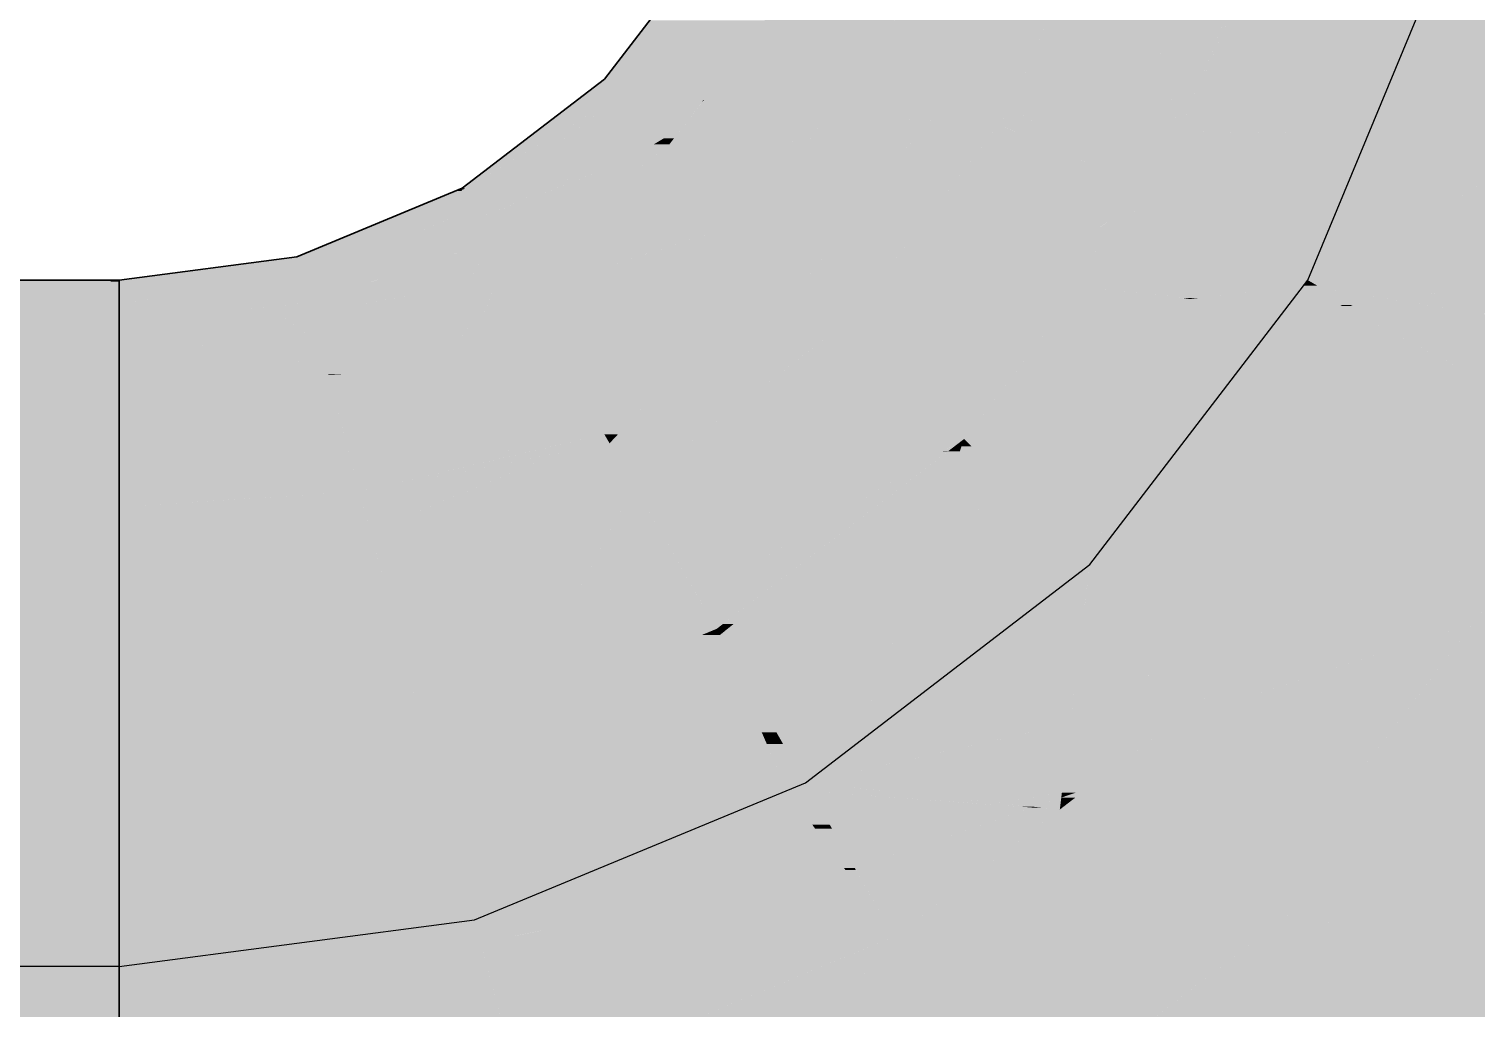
# Model space of a CAD drawing. Extents: x 0 to 756, y -25 to 420.
# Drawn here: x 379.46 to 384.94, y 309.08 to 312.78 of the extents above; entities that cross this region are included whole.
import ezdxf
from ezdxf.lldxf.tags import DXFTag

# ---------------------------------------------------------------- set-up
doc = ezdxf.new("R2010")
doc.units = 0
doc.layers.get('0').update_dxf_attribs({"lineweight": 25})
for name, color, linetype, lineweight, true_color in [('L_Aussenluft', 7, 'Continuous', 35, 0x66ff33), ('L_Aussenluft-Shading', 7, 'Continuous', 35, 0x66ff33), ('L_Schalldaempfer', 7, 'Continuous', 35, 0xababab), ('L_Schalldaempfer-Shading', 7, 'Continuous', 35, 0xababab)]:
    doc.layers.add(name, color=color, linetype=linetype, lineweight=lineweight, true_color=true_color)
tags = doc.linetypes.add('STRICHPUNKT2', pattern=[12.7, 6.35, -3.175, 0, -3.175]).pattern_tags.tags
tags[10:11] = [DXFTag(74, 4), DXFTag(75, 0), DXFTag(340, '0'), DXFTag(46, 0.0), DXFTag(50, 0.0), DXFTag(44, 0.0), DXFTag(45, 0.0)]
tags[8:9] = [DXFTag(74, 4), DXFTag(75, 0), DXFTag(340, '0'), DXFTag(46, 0.0), DXFTag(50, 0.0), DXFTag(44, 0.0), DXFTag(45, 0.0)]
tags[6:7] = [DXFTag(74, 4), DXFTag(75, 0), DXFTag(340, '0'), DXFTag(46, 0.0), DXFTag(50, 0.0), DXFTag(44, 0.0), DXFTag(45, 0.0)]
tags[4:5] = [DXFTag(74, 4), DXFTag(75, 0), DXFTag(340, '0'), DXFTag(46, 0.0), DXFTag(50, 0.0), DXFTag(44, 0.0), DXFTag(45, 0.0)]

# ---------------------------------------------------------------- blocks, each defined once
blk = doc.blocks.new('Shading-A0T78OPFOY', base_point=(356.7994, 305.6841))
at = {"layer": 'L_Schalldaempfer-Shading', "color": 251, "true_color": 0x606060}
for points in [[(378.7994, 311.7444), (379.7994, 311.7444), (378.7994, 311.8329)], [(379.7994, 311.7444), (378.7994, 311.8329), (379.7658, 311.8329)], [(379.7994, 311.8271), (379.7994, 311.8329), (379.7658, 311.8329)], [(379.7994, 311.8271), (379.768, 311.8271), (379.7658, 311.8329)], [(379.7994, 311.7444), (379.7994, 311.8271), (379.768, 311.8271)]]:
    blk.add_solid(points, dxfattribs=at)
at = {"layer": 'L_Schalldaempfer-Shading', "color": 8, "true_color": 0x767676}
for points in [[(378.7994, 311.6705), (379.7994, 311.6705), (378.7994, 311.7444)], [(379.7994, 311.6705), (378.7994, 311.7444), (379.7994, 311.7444)], [(378.7994, 311.4846), (379.7994, 311.4846), (378.7994, 311.6705)], [(379.7994, 311.4846), (378.7994, 311.6705), (379.7994, 311.6705)]]:
    blk.add_solid(points, dxfattribs=at)
at = {"layer": 'L_Schalldaempfer-Shading', "color": 252, "true_color": 0x898989}
for points in [[(378.7994, 311.0714), (379.7994, 311.0714), (378.7994, 311.4846)], [(379.7994, 311.0714), (378.7994, 311.4846), (379.7994, 311.4846)]]:
    blk.add_solid(points, dxfattribs=at)
at = {"layer": 'L_Schalldaempfer-Shading', "color": 253, "true_color": 0x999999}
for points in [[(378.7994, 310.9746), (379.7994, 310.9746), (378.7994, 311.0714)], [(379.7994, 310.9746), (378.7994, 311.0714), (379.7994, 311.0714)], [(378.7994, 310.7567), (379.7994, 310.7567), (378.7994, 310.9746)], [(379.7994, 310.7567), (378.7994, 310.9746), (379.7994, 310.9746)], [(378.7994, 310.533), (379.7994, 310.533), (378.7994, 310.7567)], [(379.7994, 310.533), (378.7994, 310.7567), (379.7994, 310.7567)]]:
    blk.add_solid(points, dxfattribs=at)
at = {"layer": 'L_Schalldaempfer-Shading', "color": 253, "true_color": 0xa4a4a4}
for points in [[(378.7994, 309.9059), (379.7994, 309.9059), (378.7994, 310.533)], [(379.7994, 309.9059), (378.7994, 310.533), (379.7994, 310.533)]]:
    blk.add_solid(points, dxfattribs=at)
at = {"layer": 'L_Schalldaempfer-Shading', "color": 253, "true_color": 0xaaaaaa}
for points in [[(378.7994, 309.8355), (379.7994, 309.8355), (378.7994, 309.9059)], [(379.7994, 309.8355), (378.7994, 309.9059), (379.7994, 309.9059)], [(378.7994, 309.2329), (379.7994, 309.2329), (378.7994, 309.8355)], [(379.7994, 309.2329), (378.7994, 309.8355), (379.7994, 309.8355)], [(378.7994, 308.56), (379.7994, 308.56), (378.7994, 309.2329)], [(379.7994, 308.56), (378.7994, 309.2329), (379.7994, 309.2329)]]:
    blk.add_solid(points, dxfattribs=at)
blk = doc.blocks.new('Shading-A0T78OPHOY', base_point=(380.4723, 311.9215))
at = {"layer": 'L_Aussenluft-Shading', "color": 72, "true_color": 0x5be42d}
for points in [[(383.2884, 312.7522), (382.7106, 312.7522), (383.5015, 313.2666)], [(382.7106, 312.7522), (383.5015, 313.2666), (382.9236, 313.2666)], [(383.1769, 312.4829), (382.504, 312.4829), (382.7106, 312.7522)], [(383.1769, 312.4829), (383.2884, 312.7522), (382.7106, 312.7522)], [(383.1612, 312.4625), (382.4883, 312.4625), (383.1769, 312.4829)], [(382.4883, 312.4625), (383.1769, 312.4829), (382.504, 312.4829)], [(382.7835, 312.3347), (382.3902, 312.3347), (382.8634, 312.4387)], [(382.3902, 312.3347), (382.8634, 312.4387), (382.47, 312.4387)], [(382.8634, 312.4387), (382.47, 312.4387), (382.4883, 312.4625)], [(383.13, 312.4218), (383.1612, 312.4625), (382.4883, 312.4625)], [(382.9105, 312.1358), (382.6309, 312.1358), (383.13, 312.4218)], [(382.6309, 312.1358), (383.13, 312.4218), (382.8504, 312.4218)], [(383.13, 312.4218), (382.8504, 312.4218), (382.8634, 312.4387)], [(382.7068, 312.2346), (382.3134, 312.2346), (382.3902, 312.3347)], [(382.7068, 312.2346), (382.7835, 312.3347), (382.3902, 312.3347)], [(382.5697, 312.056), (382.1764, 312.056), (382.7068, 312.2346)], [(382.1764, 312.056), (382.7068, 312.2346), (382.3134, 312.2346)], [(382.8094, 312.0041), (382.5299, 312.0041), (382.6309, 312.1358)], [(382.8094, 312.0041), (382.9105, 312.1358), (382.6309, 312.1358)], [(382.1798, 311.6653), (381.6672, 311.6653), (382.1764, 312.056)], [(382.3989, 311.8334), (382.5697, 312.056), (382.1764, 312.056)], [(382.3989, 311.8334), (382.1783, 311.8334), (382.1764, 312.056)], [(382.6785, 311.8334), (382.3989, 311.8334), (382.8094, 312.0041)], [(382.3989, 311.8334), (382.8094, 312.0041), (382.5299, 312.0041)], [(382.1798, 311.6653), (382.3989, 311.8334), (382.1783, 311.8334)], [(382.5571, 311.6752), (382.1927, 311.6752), (382.3989, 311.8334)], [(382.5571, 311.6752), (382.6785, 311.8334), (382.3989, 311.8334)], [(381.9928, 311.5218), (381.4802, 311.5218), (382.1798, 311.6653)], [(381.4802, 311.5218), (382.1798, 311.6653), (381.6672, 311.6653)], [(382.181, 311.5292), (382.0024, 311.5292), (382.1798, 311.6653)], [(382.5316, 311.6653), (382.1798, 311.6653), (382.5571, 311.6752)], [(382.1798, 311.6653), (382.5571, 311.6752), (382.1927, 311.6752)], [(382.181, 311.5292), (382.5316, 311.6653), (382.1798, 311.6653)], [(382.3667, 311.5292), (382.181, 311.5292), (382.5571, 311.6752)], [(381.5119, 311.4669), (381.3476, 311.4669), (381.4802, 311.5218)], [(381.6375, 311.2492), (381.9928, 311.5218), (381.4802, 311.5218)], [(381.8193, 311.3887), (382.181, 311.5292), (382.0024, 311.5292)], [(382.1823, 311.3887), (381.8193, 311.3887), (382.181, 311.5292)], [(382.1823, 311.3876), (382.3667, 311.5292), (382.181, 311.5292)], [(381.6304, 311.2616), (380.8519, 311.2616), (381.5119, 311.4669)], [(380.8519, 311.2616), (381.5049, 311.4647), (381.3423, 311.4647)], [(381.5049, 311.4647), (381.3423, 311.4647), (381.5119, 311.4669)], [(381.3423, 311.4647), (381.5119, 311.4669), (381.3476, 311.4669)], [(381.689, 311.2492), (381.6375, 311.2492), (381.8193, 311.3887)], [(381.6572, 311.2152), (382.1823, 311.3876), (381.8183, 311.3876)], [(381.9575, 311.2152), (381.6572, 311.2152), (382.1823, 311.3876)], [(382.1823, 311.3876), (381.8183, 311.3876), (382.1823, 311.3887)], [(381.8183, 311.3876), (382.1823, 311.3887), (381.8193, 311.3887)], [(381.2856, 311.186), (380.6694, 311.186), (380.8519, 311.2616)], [(380.9228, 311.2492), (381.6304, 311.2616), (380.8519, 311.2616)], [(381.6375, 311.2492), (380.9228, 311.2492), (381.6304, 311.2616)], [(381.3322, 311.1779), (381.6375, 311.2492), (380.9228, 311.2492)], [(381.4667, 311.1784), (381.3347, 311.1784), (381.6375, 311.2492)], [(381.7494, 311.0555), (381.4105, 311.0555), (381.6572, 311.2152)], [(381.4667, 311.1784), (381.6572, 311.2152), (381.5554, 311.2152)], [(381.6004, 311.1784), (381.4667, 311.1784), (381.6572, 311.2152)], [(381.6572, 311.2152), (381.5554, 311.2152), (381.6375, 311.2492)], [(381.6572, 311.2152), (381.689, 311.2492), (381.6375, 311.2492)], [(381.7494, 311.0555), (381.9575, 311.2152), (381.6572, 311.2152)], [(380.7001, 311.0714), (379.7994, 311.0714), (380.6694, 311.186)], [(380.6716, 311.1779), (381.2856, 311.186), (380.6694, 311.186)], [(381.3322, 311.1779), (380.6716, 311.1779), (381.2856, 311.186)], [(380.7105, 311.0326), (381.3322, 311.1779), (380.6716, 311.1779)], [(381.1146, 311.0326), (380.7105, 311.0326), (381.4667, 311.1784)], [(380.7105, 311.0326), (381.4012, 311.1658), (381.2808, 311.1658)], [(381.1425, 310.8819), (380.7509, 310.8819), (381.6004, 311.1784)], [(380.7509, 310.8819), (381.6004, 311.1784), (381.4667, 311.1784)], [(381.4012, 311.1658), (381.2808, 311.1658), (381.3322, 311.1779)], [(381.4637, 311.1779), (381.3322, 311.1779), (381.4667, 311.1784)], [(381.3322, 311.1779), (381.4667, 311.1784), (381.3347, 311.1784)], [(381.4012, 311.1658), (381.4637, 311.1779), (381.3322, 311.1779)], [(380.1833, 310.9991), (379.7994, 310.9991), (379.7994, 311.0714)], [(380.0053, 311.0326), (380.7001, 311.0714), (379.7994, 311.0714)], [(380.7105, 311.0326), (380.0053, 311.0326), (380.7001, 311.0714)], [(380.8088, 310.6658), (381.7494, 311.0555), (381.4105, 311.0555)], [(384.6752, 309.8368), (384.3956, 309.8368), (385.6129, 311.0588)], [(384.3956, 309.8368), (385.6129, 311.0588), (385.3333, 311.0588)], [(380.726, 310.9746), (379.7994, 310.9746), (380.7105, 311.0326)], [(379.7994, 310.9746), (380.1833, 310.9991), (379.7994, 310.9991)], [(380.1833, 310.9991), (380.7105, 311.0326), (380.0053, 311.0326)], [(380.7509, 310.8819), (381.1146, 311.0326), (380.7105, 311.0326)], [(380.7509, 310.8819), (379.7994, 310.8819), (380.726, 310.9746)], [(379.7994, 310.8819), (380.726, 310.9746), (379.7994, 310.9746)], [(379.7994, 310.7567), (380.7509, 310.8819), (379.7994, 310.8819)], [(380.7844, 310.7567), (379.7994, 310.7567), (380.7509, 310.8819)], [(380.8088, 310.6658), (381.1425, 310.8819), (380.7509, 310.8819)], [(380.8088, 310.6658), (379.7994, 310.6658), (380.7844, 310.7567)], [(379.7994, 310.6658), (380.7844, 310.7567), (379.7994, 310.7567)], [(384.8798, 309.6786), (384.5538, 309.6786), (385.381, 310.7567)], [(384.7763, 309.456), (385.7744, 310.7567), (385.381, 310.7567)], [(379.7994, 310.533), (380.8088, 310.6658), (379.7994, 310.6658)], [(384.5538, 309.6786), (384.1894, 309.6786), (384.3956, 309.8368)], [(384.5538, 309.6786), (384.6752, 309.8368), (384.3956, 309.8368)], [(384.4707, 309.6148), (384.1063, 309.6148), (384.5538, 309.6786)], [(384.1063, 309.6148), (384.5538, 309.6786), (384.1894, 309.6786)], [(384.7584, 309.4739), (384.2871, 309.4739), (384.5538, 309.6786)], [(384.7763, 309.456), (384.8798, 309.6786), (384.5538, 309.6786)], [(384.2871, 309.4739), (383.9227, 309.4739), (384.1063, 309.6148)], [(384.2871, 309.4739), (384.4707, 309.6148), (384.1063, 309.6148)], [(383.4137, 308.8038), (383.0494, 308.8038), (384.2871, 309.4739)], [(383.0494, 308.8038), (384.2871, 309.4739), (383.9227, 309.4739)], [(384.5414, 309.2757), (384.0288, 309.2757), (384.2871, 309.4739)], [(384.3101, 309.456), (384.7584, 309.4739), (384.2871, 309.4739)], [(384.7763, 309.456), (384.3101, 309.456), (384.7584, 309.4739)], [(384.5414, 309.2757), (384.7763, 309.456), (384.3101, 309.456)], [(383.6739, 308.61), (383.1613, 308.61), (384.5414, 309.2757)], [(383.1613, 308.61), (384.5414, 309.2757), (384.0288, 309.2757)]]:
    blk.add_solid(points, dxfattribs=at)
at = {"layer": 'L_Aussenluft-Shading', "color": 70, "true_color": 0x65fd32}
for points in [[(383.8139, 312.3962), (384.169, 313.1907), (384.143, 313.1907)], [(384.1968, 312.6586), (383.9312, 312.6586), (384.6575, 313.1312)], [(383.9312, 312.6586), (384.6575, 313.1312), (384.1425, 313.1312)], [(384.1968, 312.6586), (384.8222, 313.0871), (384.6145, 313.0871)], [(384.6447, 312.6586), (384.1968, 312.6586), (384.8222, 313.0871)], [(385.2582, 312.3962), (384.5361, 312.3962), (385.4722, 312.9129)], [(384.5361, 312.3962), (385.4722, 312.9129), (384.7501, 312.9129)], [(383.8139, 312.3962), (384.1968, 312.6586), (383.9312, 312.6586)], [(383.941, 312.3962), (383.8139, 312.3962), (384.1968, 312.6586)], [(384.5354, 312.3947), (383.9395, 312.3947), (384.6447, 312.6586)], [(383.9395, 312.3947), (384.6447, 312.6586), (384.1968, 312.6586)], [(384.4421, 312.1694), (383.7199, 312.1694), (384.5324, 312.3875)], [(383.7199, 312.1694), (384.5324, 312.3875), (383.8103, 312.3875)], [(384.5324, 312.3875), (383.8103, 312.3875), (383.8139, 312.3962)], [(383.9395, 312.3947), (383.941, 312.3962), (383.8139, 312.3962)], [(384.5324, 312.3875), (384.5354, 312.3947), (383.9395, 312.3947)], [(384.4027, 311.8329), (384.3027, 311.8329), (385.2449, 312.3875)], [(384.3027, 311.8329), (385.2449, 312.3875), (384.5324, 312.3875)], [(385.0132, 311.8047), (384.3598, 311.8047), (385.2582, 312.3962)], [(385.2449, 312.3875), (384.5324, 312.3875), (385.2582, 312.3962)], [(384.5324, 312.3875), (385.2582, 312.3962), (384.5361, 312.3962)], [(384.3027, 311.8329), (383.4618, 311.8329), (383.7199, 312.1694)], [(384.3027, 311.8329), (384.4421, 312.1694), (383.7199, 312.1694)], [(384.1298, 311.8047), (383.4402, 311.8047), (384.3027, 311.8329)], [(383.4402, 311.8047), (384.3027, 311.8329), (383.4618, 311.8329)], [(384.248, 311.7616), (383.8548, 311.7616), (384.2867, 311.8121)], [(383.8914, 311.7659), (384.2867, 311.8121), (384.1747, 311.8121)], [(384.2867, 311.8121), (384.1747, 311.8121), (384.3027, 311.8329)], [(384.4318, 311.7356), (384.228, 311.7356), (384.2867, 311.8121)], [(384.3389, 311.8121), (384.2867, 311.8121), (384.3027, 311.8329)], [(384.356, 311.8022), (384.3389, 311.8121), (384.2867, 311.8121)], [(384.356, 311.8022), (384.3054, 311.8022), (384.2867, 311.8121)], [(384.356, 311.8022), (384.4027, 311.8329), (384.3027, 311.8329)], [(383.3629, 311.7041), (383.8548, 311.7616), (383.407, 311.7616)], [(383.8332, 311.7041), (383.3629, 311.7041), (383.8548, 311.7616)], [(383.8548, 311.7616), (383.407, 311.7616), (383.7444, 311.7785)], [(383.407, 311.7616), (383.7444, 311.7785), (383.42, 311.7785)], [(383.7444, 311.7785), (383.42, 311.7785), (383.4402, 311.8047)], [(383.8914, 311.7659), (384.1298, 311.8047), (383.4402, 311.8047)], [(383.8914, 311.7659), (383.827, 311.7659), (383.7444, 311.7785)], [(383.8548, 311.7616), (383.8914, 311.7659), (383.827, 311.7659)], [(384.2065, 311.7076), (383.8345, 311.7076), (383.8548, 311.7616)], [(384.2065, 311.7076), (384.248, 311.7616), (383.8548, 311.7616)], [(384.4242, 311.7396), (384.356, 311.8022), (384.3054, 311.8022)], [(384.9852, 311.8022), (384.356, 311.8022), (385.0132, 311.8047)], [(384.356, 311.8022), (385.0132, 311.8047), (384.3598, 311.8047)], [(384.584, 311.7659), (384.9852, 311.8022), (384.356, 311.8022)], [(384.4644, 311.7396), (384.4242, 311.7396), (384.356, 311.8022)], [(384.6108, 311.7616), (384.4263, 311.7616), (384.356, 311.8022)], [(384.4644, 311.7396), (384.6108, 311.7616), (384.4263, 311.7616)], [(384.7487, 311.7396), (384.4644, 311.7396), (384.6108, 311.7616)], [(384.9971, 311.7659), (384.584, 311.7659), (385.0132, 311.8047)], [(384.9715, 311.7041), (384.9971, 311.7659), (384.584, 311.7659)], [(383.7288, 311.4268), (383.1502, 311.4268), (383.8332, 311.7041)], [(383.1502, 311.4268), (383.8332, 311.7041), (383.3629, 311.7041)], [(384.0699, 311.5294), (383.7674, 311.5294), (384.2065, 311.7076)], [(383.7674, 311.5294), (384.2065, 311.7076), (383.8345, 311.7076)], [(384.823, 311.5294), (384.0699, 311.5294), (384.4546, 311.7236)], [(384.0699, 311.5294), (384.423, 311.7076), (384.2065, 311.7076)], [(384.2065, 311.7076), (384.4318, 311.7356), (384.228, 311.7356)], [(384.423, 311.7076), (384.2065, 311.7076), (384.4546, 311.7236)], [(384.2065, 311.7076), (384.4546, 311.7236), (384.335, 311.7236)], [(384.4546, 311.7236), (384.335, 311.7236), (384.4318, 311.7356)], [(384.4318, 311.7356), (384.4644, 311.7396), (384.4242, 311.7396)], [(384.4713, 311.7356), (384.4318, 311.7356), (384.4644, 311.7396)], [(384.8855, 311.4965), (384.4713, 311.7356), (384.4318, 311.7356)], [(384.5258, 311.7041), (384.7487, 311.7396), (384.4644, 311.7396)], [(384.9715, 311.7041), (384.5258, 311.7041), (384.7487, 311.7396)], [(384.8855, 311.4965), (384.9715, 311.7041), (384.5258, 311.7041)], [(383.4763, 310.756), (384.8855, 311.4965), (384.0446, 311.4965)], [(384.3457, 310.793), (383.5467, 310.793), (384.8855, 311.4965)], [(383.9911, 311.4268), (383.7288, 311.4268), (384.0699, 311.5294)], [(383.7288, 311.4268), (384.0699, 311.5294), (383.7674, 311.5294)], [(384.8855, 311.4965), (384.0446, 311.4965), (384.823, 311.5294)], [(384.0446, 311.4965), (384.823, 311.5294), (384.0699, 311.5294)], [(383.0806, 311.2318), (383.0005, 311.2318), (383.7288, 311.4268)], [(383.0005, 311.2318), (383.7288, 311.4268), (383.1502, 311.4268)], [(383.6485, 311.2133), (383.0191, 311.2133), (383.7288, 311.4268)], [(383.6027, 310.9207), (383.5383, 310.9207), (383.9911, 311.4268)], [(383.5383, 310.9207), (383.9911, 311.4268), (383.7288, 311.4268)], [(382.9904, 311.2032), (382.9632, 311.2032), (383.0005, 311.2318)], [(383.0292, 311.2032), (382.9904, 311.2032), (383.0191, 311.2133)], [(382.9904, 311.2032), (383.0191, 311.2133), (382.994, 311.2133)], [(383.0191, 311.2133), (382.994, 311.2133), (383.0005, 311.2318)], [(383.0191, 311.2133), (383.0806, 311.2318), (383.0005, 311.2318)], [(383.324, 310.9083), (383.6485, 311.2133), (383.0191, 311.2133)], [(383.5337, 310.9083), (383.324, 310.9083), (383.6485, 311.2133)], [(382.1265, 310.5303), (382.0863, 310.5303), (382.9399, 311.1853)], [(382.8223, 310.7263), (382.3698, 310.7263), (382.9841, 311.1853)], [(382.3698, 310.7263), (382.9841, 311.1853), (382.9399, 311.1853)], [(383.0976, 310.8038), (382.8496, 310.8038), (382.9904, 311.2032)], [(382.9841, 311.1853), (382.9399, 311.1853), (382.9904, 311.2032)], [(382.9399, 311.1853), (382.9904, 311.2032), (382.9632, 311.2032)], [(383.0781, 310.8765), (383.0292, 311.2032), (382.9904, 311.2032)], [(383.3558, 310.8765), (383.0781, 310.8765), (383.0292, 311.2032)], [(383.3558, 310.8765), (383.5337, 310.9083), (383.324, 310.9083)], [(383.5217, 310.8765), (383.3558, 310.8765), (383.5337, 310.9083)], [(383.4763, 310.756), (383.5932, 310.9083), (383.5337, 310.9083)], [(383.5932, 310.9083), (383.5337, 310.9083), (383.6027, 310.9207)], [(383.5337, 310.9083), (383.6027, 310.9207), (383.5383, 310.9207)], [(383.0976, 310.8038), (383.3558, 310.8765), (383.0781, 310.8765)], [(383.4285, 310.8038), (383.0976, 310.8038), (383.3558, 310.8765)], [(383.4763, 310.756), (383.5217, 310.8765), (383.3558, 310.8765)], [(383.1184, 310.7263), (382.8223, 310.7263), (383.0976, 310.8038)], [(382.8223, 310.7263), (383.0976, 310.8038), (382.8496, 310.8038)], [(383.1104, 310.756), (383.4285, 310.8038), (383.0976, 310.8038)], [(383.4763, 310.756), (383.1104, 310.756), (383.4285, 310.8038)], [(384.1937, 310.756), (383.4763, 310.756), (384.3457, 310.793)], [(383.4763, 310.756), (384.3457, 310.793), (383.5467, 310.793)], [(384.2096, 310.6156), (383.6167, 310.6156), (384.3457, 310.793)], [(382.7532, 310.5303), (382.1265, 310.5303), (382.8223, 310.7263)], [(382.1265, 310.5303), (382.8223, 310.7263), (382.3698, 310.7263)], [(383.1729, 310.5231), (382.7506, 310.5231), (383.1184, 310.7263)], [(382.7506, 310.5231), (383.1184, 310.7263), (382.8223, 310.7263)], [(383.1729, 310.5231), (383.4763, 310.756), (383.1104, 310.756)], [(383.455, 310.5819), (383.2495, 310.5819), (383.4763, 310.756)], [(383.6167, 310.6156), (383.4592, 310.6156), (383.4763, 310.756)], [(383.6167, 310.6156), (384.1937, 310.756), (383.4763, 310.756)], [(383.6504, 310.5819), (383.455, 310.5819), (383.6167, 310.6156)], [(383.455, 310.5819), (383.6167, 310.6156), (383.4592, 310.6156)], [(383.9522, 310.2802), (384.2096, 310.6156), (383.6167, 310.6156)], [(383.4479, 310.5231), (383.1729, 310.5231), (383.455, 310.5819)], [(383.1729, 310.5231), (383.455, 310.5819), (383.2495, 310.5819)], [(383.6872, 310.3486), (383.4265, 310.3486), (383.455, 310.5819)], [(383.6467, 310.3892), (383.6504, 310.5819), (383.455, 310.5819)], [(383.8431, 310.3892), (383.6467, 310.3892), (383.6504, 310.5819)], [(382.0729, 310.4894), (382.0075, 310.4894), (382.0629, 310.5124)], [(382.1042, 310.5124), (382.0629, 310.5124), (382.1265, 310.5303)], [(382.0629, 310.5124), (382.1265, 310.5303), (382.0863, 310.5303)], [(382.076, 310.4897), (382.0728, 310.4897), (382.0629, 310.5124)], [(382.076, 310.4897), (382.1042, 310.5124), (382.0629, 310.5124)], [(382.7389, 310.4897), (382.076, 310.4897), (382.7461, 310.5101)], [(382.076, 310.4897), (382.7461, 310.5101), (382.1014, 310.5101)], [(382.7461, 310.5101), (382.1014, 310.5101), (382.7532, 310.5303)], [(382.1014, 310.5101), (382.7532, 310.5303), (382.1265, 310.5303)], [(382.5941, 310.079), (383.1559, 310.5101), (382.7461, 310.5101)], [(383.1559, 310.5101), (382.7461, 310.5101), (383.1729, 310.5231)], [(382.7461, 310.5101), (383.1729, 310.5231), (382.7506, 310.5231)], [(383.4179, 310.2784), (382.854, 310.2784), (383.1729, 310.5231)], [(383.4179, 310.2784), (383.4479, 310.5231), (383.1729, 310.5231)], [(382.2015, 310.1945), (381.2953, 310.1945), (382.0757, 310.4832)], [(381.2953, 310.1945), (382.0757, 310.4832), (381.9923, 310.4832)], [(382.0757, 310.4832), (381.9923, 310.4832), (382.0729, 310.4894)], [(381.9923, 310.4832), (382.0729, 310.4894), (382.0075, 310.4894)], [(382.0729, 310.4894), (382.076, 310.4897), (382.0728, 310.4897)], [(382.0762, 310.4894), (382.0729, 310.4894), (382.076, 310.4897)], [(382.2337, 310.1205), (382.0762, 310.4894), (382.0729, 310.4894)], [(382.2918, 310.1159), (382.7389, 310.4897), (382.076, 310.4897)], [(382.2892, 310.1205), (382.2337, 310.1205), (382.0762, 310.4894)], [(382.6071, 310.1159), (382.2918, 310.1159), (382.7389, 310.4897)], [(383.6872, 310.3486), (383.8431, 310.3892), (383.6467, 310.3892)], [(383.8838, 310.3486), (383.6872, 310.3486), (383.8431, 310.3892)], [(383.7569, 310.2784), (383.4179, 310.2784), (383.6872, 310.3486)], [(383.4179, 310.2784), (383.6872, 310.3486), (383.4265, 310.3486)], [(383.7552, 310.2802), (383.8838, 310.3486), (383.6872, 310.3486)], [(383.9522, 310.2802), (383.7552, 310.2802), (383.8838, 310.3486)], [(382.6846, 310.0874), (382.605, 310.0874), (383.4179, 310.2784)], [(382.605, 310.0874), (383.4179, 310.2784), (382.854, 310.2784)], [(383.4027, 310.1539), (382.9399, 310.1539), (383.4179, 310.2784)], [(383.8405, 310.1945), (383.4077, 310.1945), (383.7569, 310.2784)], [(383.4077, 310.1945), (383.7569, 310.2784), (383.4179, 310.2784)], [(383.8405, 310.1945), (383.9522, 310.2802), (383.7552, 310.2802)], [(382.2337, 310.1205), (381.1168, 310.1205), (381.2953, 310.1945)], [(382.2337, 310.1205), (382.2015, 310.1945), (381.2953, 310.1945)], [(383.7876, 310.1539), (383.4027, 310.1539), (383.8405, 310.1945)], [(383.4027, 310.1539), (383.8405, 310.1945), (383.4077, 310.1945)], [(382.2529, 310.0765), (381.0106, 310.0765), (382.2337, 310.1205)], [(381.0106, 310.0765), (382.2337, 310.1205), (381.1168, 310.1205)], [(382.2918, 310.1159), (382.2357, 310.1159), (382.2337, 310.1205)], [(382.2918, 310.1159), (382.2892, 310.1205), (382.2337, 310.1205)], [(382.2525, 310.0772), (382.2918, 310.1159), (382.2357, 310.1159)], [(382.3141, 310.0772), (382.2525, 310.0772), (382.2918, 310.1159)], [(382.5941, 310.079), (382.3131, 310.079), (382.2918, 310.1159)], [(382.5941, 310.079), (382.6071, 310.1159), (382.2918, 310.1159)], [(383.3753, 309.9296), (382.3994, 309.9296), (383.4027, 310.1539)], [(383.1051, 310.0874), (382.6846, 310.0874), (383.4027, 310.1539)], [(382.6846, 310.0874), (383.4027, 310.1539), (382.9399, 310.1539)], [(383.4644, 309.9059), (383.3724, 309.9059), (383.7876, 310.1539)], [(383.3724, 309.9059), (383.7876, 310.1539), (383.4027, 310.1539)], [(381.0124, 309.9059), (379.7994, 309.9059), (380.9711, 310.0601)], [(382.26, 310.0601), (380.9711, 310.0601), (382.2529, 310.0765)], [(380.9711, 310.0601), (382.2529, 310.0765), (381.0106, 310.0765)], [(382.3295, 309.9007), (382.26, 310.0601), (380.9711, 310.0601)], [(382.3295, 309.9007), (381.0138, 309.9007), (380.9711, 310.0601)], [(382.2529, 310.0765), (382.3141, 310.0772), (382.2525, 310.0772)], [(382.3146, 310.0765), (382.2529, 310.0765), (382.3141, 310.0772)], [(382.3169, 309.9296), (382.3146, 310.0765), (382.2529, 310.0765)], [(382.3141, 310.0772), (382.5941, 310.079), (382.3131, 310.079)], [(382.5918, 310.0772), (382.3141, 310.0772), (382.5941, 310.079)], [(382.5641, 310.056), (382.3264, 310.056), (382.3141, 310.0772)], [(382.5641, 310.056), (382.5918, 310.0772), (382.3141, 310.0772)], [(382.3994, 309.9296), (382.3169, 309.9296), (382.3146, 310.0765)], [(382.3994, 309.9296), (382.5641, 310.056), (382.3264, 310.056)], [(382.3994, 309.9296), (382.9646, 310.056), (382.5641, 310.056)], [(382.9646, 310.056), (382.5641, 310.056), (383.1051, 310.0874)], [(382.5641, 310.056), (383.1051, 310.0874), (382.6846, 310.0874)], [(382.5641, 310.056), (382.6524, 310.079), (382.5941, 310.079)], [(382.6524, 310.079), (382.5941, 310.079), (382.6846, 310.0874)], [(382.5941, 310.079), (382.6846, 310.0874), (382.605, 310.0874)], [(380.7474, 309.8477), (379.7994, 309.8477), (379.7994, 309.9059)], [(380.6887, 309.8513), (381.0124, 309.9059), (379.7994, 309.9059)], [(381.027, 309.8513), (380.6887, 309.8513), (381.0124, 309.9059)], [(381.027, 309.8513), (382.3295, 309.9007), (381.0138, 309.9007)], [(382.2104, 309.8513), (381.027, 309.8513), (382.3295, 309.9007)], [(382.4357, 309.7559), (381.9801, 309.7559), (382.3295, 309.9007)], [(382.3295, 309.9007), (382.3994, 309.9296), (382.3169, 309.9296)], [(382.4161, 309.9007), (382.3295, 309.9007), (382.3994, 309.9296)], [(382.4185, 309.8965), (382.4161, 309.9007), (382.3295, 309.9007)], [(382.4185, 309.8965), (382.3325, 309.8965), (382.3295, 309.9007)], [(382.4248, 309.7708), (382.4185, 309.8965), (382.3325, 309.8965)], [(382.7129, 309.8965), (382.4185, 309.8965), (382.3994, 309.9296)], [(382.7626, 309.8913), (383.3753, 309.9296), (382.3994, 309.9296)], [(383.0171, 309.8531), (382.7129, 309.8965), (382.4185, 309.8965)], [(382.4911, 309.7708), (382.4248, 309.7708), (382.4185, 309.8965)], [(383.2582, 309.8355), (382.4537, 309.8355), (382.4185, 309.8965)], [(383.1249, 309.8531), (383.0171, 309.8531), (382.7129, 309.8965)], [(383.3706, 309.8913), (382.7626, 309.8913), (383.3753, 309.9296)], [(383.1249, 309.8531), (383.3706, 309.8913), (382.7626, 309.8913)], [(383.3684, 309.8731), (383.2539, 309.8731), (383.3706, 309.8913)], [(383.4217, 309.8731), (383.3684, 309.8731), (383.4644, 309.9059)], [(383.3684, 309.8731), (383.4216, 309.8913), (383.3706, 309.8913)], [(383.4216, 309.8913), (383.3706, 309.8913), (383.4644, 309.9059)], [(383.3706, 309.8913), (383.4644, 309.9059), (383.3724, 309.9059)], [(381.0313, 309.8355), (379.7994, 309.8355), (381.027, 309.8513)], [(379.7994, 309.8355), (380.7474, 309.8477), (379.7994, 309.8477)], [(380.7474, 309.8477), (381.027, 309.8513), (380.6887, 309.8513)], [(381.1453, 309.4101), (382.2104, 309.8513), (381.027, 309.8513)], [(383.0906, 309.8477), (383.1249, 309.8531), (383.0171, 309.8531)], [(383.1756, 309.8477), (383.0906, 309.8477), (383.1249, 309.8531)], [(383.2217, 309.8382), (383.1756, 309.8477), (383.0906, 309.8477)], [(383.3095, 309.8531), (383.1249, 309.8531), (383.3684, 309.8731)], [(383.1249, 309.8531), (383.3684, 309.8731), (383.2539, 309.8731)], [(383.2659, 309.8382), (383.3095, 309.8531), (383.1249, 309.8531)], [(383.2659, 309.8382), (383.2217, 309.8382), (383.1756, 309.8477)], [(383.2582, 309.8355), (383.2659, 309.8382), (383.2217, 309.8382)], [(383.291, 309.8355), (383.2582, 309.8355), (383.2659, 309.8382)], [(383.3641, 309.8382), (383.2659, 309.8382), (383.3684, 309.8731)], [(383.3629, 309.8279), (383.3641, 309.8382), (383.2659, 309.8382)], [(383.3629, 309.8279), (383.4217, 309.8731), (383.3684, 309.8731)], [(381.1453, 309.4101), (379.7994, 309.4101), (381.0313, 309.8355)], [(379.7994, 309.4101), (381.0313, 309.8355), (379.7994, 309.8355)], [(382.5861, 309.6063), (383.2582, 309.8355), (382.4537, 309.8355)], [(383.074, 309.6063), (382.5861, 309.6063), (383.3629, 309.8279)], [(382.5861, 309.6063), (383.3629, 309.8279), (383.236, 309.8279)], [(383.3629, 309.8279), (383.236, 309.8279), (383.2582, 309.8355)], [(383.3629, 309.8279), (383.291, 309.8355), (383.2582, 309.8355)], [(381.1453, 309.4101), (382.4357, 309.7559), (381.9801, 309.7559)], [(382.5507, 309.5992), (381.8509, 309.5992), (382.4357, 309.7559)], [(382.4357, 309.7559), (382.4911, 309.7708), (382.4248, 309.7708)], [(382.4997, 309.7559), (382.4357, 309.7559), (382.4911, 309.7708)], [(382.5455, 309.6063), (382.4997, 309.7559), (382.4357, 309.7559)], [(382.5861, 309.6063), (382.5455, 309.6063), (382.4997, 309.7559)], [(381.6042, 309.4101), (381.1453, 309.4101), (382.5507, 309.5992)], [(381.1453, 309.4101), (382.5507, 309.5992), (381.8509, 309.5992)], [(382.7359, 309.3468), (381.2874, 309.3468), (382.5507, 309.5992)], [(382.5507, 309.5992), (382.5861, 309.6063), (382.5455, 309.6063)], [(382.5901, 309.5992), (382.5507, 309.5992), (382.5861, 309.6063)], [(382.7359, 309.3468), (382.5901, 309.5992), (382.5507, 309.5992)], [(382.7359, 309.3468), (383.074, 309.6063), (382.5861, 309.6063)], [(379.7994, 309.2329), (381.1453, 309.4101), (379.7994, 309.4101)], [(381.1686, 309.3231), (380.4842, 309.3231), (381.1453, 309.4101)], [(381.1686, 309.3231), (381.6042, 309.4101), (381.1453, 309.4101)], [(382.6785, 309.3231), (381.1686, 309.3231), (382.7359, 309.3468)], [(381.1686, 309.3231), (382.7359, 309.3468), (381.2874, 309.3468)], [(381.1927, 309.2329), (379.7994, 309.2329), (381.1686, 309.3231)], [(379.7994, 309.2329), (381.1686, 309.3231), (380.4842, 309.3231)], [(381.3194, 308.7601), (382.6785, 309.3231), (381.1686, 309.3231)], [(381.3194, 308.7601), (379.7994, 308.7601), (381.1927, 309.2329)], [(379.7994, 308.7601), (381.1927, 309.2329), (379.7994, 309.2329)]]:
    blk.add_solid(points, dxfattribs=at)
at = {"layer": 'L_Aussenluft-Shading', "color": 72, "true_color": 0x51cc28}
for points in [[(382.7106, 312.7522), (382.1942, 312.7522), (382.3527, 312.9588)], [(382.7106, 312.7522), (382.7961, 312.9588), (382.3527, 312.9588)], [(382.2593, 312.5577), (382.045, 312.5577), (382.7106, 312.7522)], [(382.045, 312.5577), (382.7106, 312.7522), (382.1942, 312.7522)], [(382.5189, 312.5023), (382.1307, 312.5023), (382.7106, 312.7522)], [(382.1103, 312.5155), (382.0126, 312.5155), (382.045, 312.5577)], [(382.1307, 312.5023), (382.2593, 312.5577), (382.045, 312.5577)], [(381.8842, 312.3482), (382.011, 312.5103), (382.0086, 312.5103)], [(382.2595, 312.4192), (381.9398, 312.4192), (382.1307, 312.5023)], [(381.9398, 312.4192), (382.1307, 312.5023), (382.0049, 312.5023)], [(382.1307, 312.5023), (382.0049, 312.5023), (382.015, 312.5153)], [(382.0086, 312.5103), (382.015, 312.5153), (382.0124, 312.5153)], [(382.011, 312.5103), (382.0086, 312.5103), (382.015, 312.5153)], [(382.015, 312.5153), (382.0124, 312.5153), (382.0126, 312.5155)], [(382.1307, 312.5023), (382.1103, 312.5155), (382.0126, 312.5155)], [(382.4883, 312.4625), (382.1924, 312.4625), (382.1307, 312.5023)], [(382.4883, 312.4625), (382.5189, 312.5023), (382.1307, 312.5023)], [(382.3693, 312.3482), (381.8842, 312.3482), (382.2595, 312.4192)], [(381.8842, 312.3482), (382.2595, 312.4192), (381.9398, 312.4192)], [(382.2595, 312.4192), (382.4883, 312.4625), (382.1924, 312.4625)], [(382.455, 312.4192), (382.2595, 312.4192), (382.4883, 312.4625)], [(382.3902, 312.3347), (382.455, 312.4192), (382.2595, 312.4192)], [(382.1764, 312.056), (381.5034, 312.056), (381.8842, 312.3482)], [(381.8977, 312.3347), (382.3693, 312.3482), (381.8842, 312.3482)], [(382.3902, 312.3347), (381.8977, 312.3347), (382.3693, 312.3482)], [(382.1764, 312.056), (382.3902, 312.3347), (381.8977, 312.3347)], [(381.8175, 311.7806), (381.3307, 311.7806), (382.1764, 312.056)], [(381.8167, 311.9389), (381.3508, 311.9389), (382.1764, 312.056)], [(381.3508, 311.9389), (382.1764, 312.056), (381.5034, 312.056)], [(381.6347, 311.8796), (381.2736, 311.8796), (381.8167, 311.9389)], [(381.2736, 311.8796), (381.8167, 311.9389), (381.3508, 311.9389)], [(381.2282, 311.8131), (381.113, 311.8131), (381.2736, 311.8796)], [(381.321, 311.7975), (381.2175, 311.7975), (381.2736, 311.8796)], [(381.3307, 311.7806), (381.6347, 311.8796), (381.2736, 311.8796)], [(381.2175, 311.7975), (381.0753, 311.7975), (381.113, 311.8131)], [(381.2175, 311.7975), (381.2282, 311.8131), (381.113, 311.8131)], [(381.0726, 311.5851), (380.5625, 311.5851), (381.2175, 311.7975)], [(380.5625, 311.5851), (381.2175, 311.7975), (381.0753, 311.7975)], [(381.1072, 311.5138), (381.024, 311.5138), (381.2175, 311.7975)], [(381.4802, 311.5218), (381.1102, 311.5218), (381.3307, 311.7806)], [(381.1102, 311.5218), (381.3307, 311.7806), (381.211, 311.7806)], [(381.3307, 311.7806), (381.211, 311.7806), (381.2175, 311.7975)], [(381.3307, 311.7806), (381.321, 311.7975), (381.2175, 311.7975)], [(381.4802, 311.5218), (381.8175, 311.7806), (381.3307, 311.7806)], [(380.5691, 311.4846), (379.7994, 311.4846), (380.3902, 311.5624)], [(380.5686, 311.5624), (380.3902, 311.5624), (380.5625, 311.5851)], [(380.5921, 311.4746), (380.5686, 311.5624), (380.3902, 311.5624)], [(381.024, 311.5138), (380.6262, 311.5138), (380.5625, 311.5851)], [(380.6582, 311.4781), (380.5911, 311.4781), (380.5625, 311.5851)], [(381.024, 311.5138), (381.0726, 311.5851), (380.5625, 311.5851)], [(380.5397, 311.3703), (379.7994, 311.3703), (379.7994, 311.4846)], [(379.864, 311.4746), (380.5691, 311.4846), (379.7994, 311.4846)], [(380.5921, 311.4746), (379.864, 311.4746), (380.5691, 311.4846)], [(380.6413, 311.4969), (381.024, 311.5138), (380.6262, 311.5138)], [(381.0125, 311.4969), (380.6413, 311.4969), (381.024, 311.5138)], [(380.6582, 311.4781), (381.0125, 311.4969), (380.6413, 311.4969)], [(380.9997, 311.4781), (380.6582, 311.4781), (381.0125, 311.4969)], [(381.3423, 311.4647), (380.9905, 311.4647), (381.1335, 311.4969)], [(380.9905, 311.4647), (381.1335, 311.4969), (381.0125, 311.4969)], [(381.0125, 311.4969), (381.1024, 311.5017), (381.0158, 311.5017)], [(381.1335, 311.4969), (381.0125, 311.4969), (381.1024, 311.5017)], [(381.1024, 311.5017), (381.0158, 311.5017), (381.024, 311.5138)], [(381.1024, 311.5017), (381.1072, 311.5138), (381.024, 311.5138)], [(381.1024, 311.5017), (381.4802, 311.5218), (381.1102, 311.5218)], [(381.4318, 311.5017), (381.1024, 311.5017), (381.4802, 311.5218)], [(381.3423, 311.4647), (381.4318, 311.5017), (381.1024, 311.5017)], [(380.6235, 311.3573), (380.5921, 311.4746), (379.864, 311.4746)], [(380.5921, 311.4746), (380.6582, 311.4781), (380.5911, 311.4781)], [(380.6613, 311.4746), (380.5921, 311.4746), (380.6582, 311.4781)], [(380.6235, 311.3573), (380.6613, 311.4746), (380.5921, 311.4746)], [(380.7663, 311.3573), (380.6235, 311.3573), (380.6613, 311.4746)], [(380.8519, 311.2616), (380.9997, 311.4781), (380.6582, 311.4781)], [(380.8519, 311.2616), (381.3423, 311.4647), (380.9905, 311.4647)], [(379.8605, 311.3573), (380.5397, 311.3703), (379.7994, 311.3703)], [(380.6694, 311.186), (379.7994, 311.186), (379.7994, 311.3703)], [(380.6235, 311.3573), (379.8605, 311.3573), (380.5397, 311.3703)], [(380.6694, 311.186), (380.6235, 311.3573), (379.8605, 311.3573)], [(380.8519, 311.2616), (380.6492, 311.2616), (380.6235, 311.3573)], [(380.8519, 311.2616), (380.7663, 311.3573), (380.6235, 311.3573)], [(380.6694, 311.186), (380.8519, 311.2616), (380.6492, 311.2616)], [(379.7994, 311.0714), (380.6694, 311.186), (379.7994, 311.186)], [(385.2927, 309.456), (384.7763, 309.456), (385.8851, 310.228)], [(384.7763, 309.456), (385.8851, 310.228), (385.3687, 310.228)], [(384.9566, 309.2757), (384.5414, 309.2757), (384.7763, 309.456)], [(385.0685, 309.1638), (385.2927, 309.456), (384.7763, 309.456)], [(384.6384, 308.8338), (383.9655, 308.8338), (384.5414, 309.2757)], [(384.5659, 309.1638), (384.9566, 309.2757), (384.5414, 309.2757)], [(385.0685, 309.1638), (384.5659, 309.1638), (384.9566, 309.2757)], [(384.6384, 308.8338), (385.0685, 309.1638), (384.5659, 309.1638)]]:
    blk.add_solid(points, dxfattribs=at)
at = {"layer": 'L_Aussenluft-Shading', "color": 70, "true_color": 0x62f531}
for points in [[(383.793, 312.4829), (383.1769, 312.4829), (383.7006, 312.8666)], [(383.1769, 312.4829), (383.7006, 312.8666), (383.3358, 312.8666)], [(383.8139, 312.3962), (384.0087, 312.8666), (383.7006, 312.8666)], [(383.2827, 312.4218), (383.13, 312.4218), (383.1769, 312.4829)], [(383.8139, 312.3962), (383.793, 312.4829), (383.1769, 312.4829)], [(383.666, 312.4164), (383.2922, 312.4164), (383.1769, 312.4829)], [(383.7199, 312.1694), (382.9363, 312.1694), (383.13, 312.4218)], [(383.2922, 312.4164), (383.1427, 312.4164), (383.13, 312.4218)], [(383.2922, 312.4164), (383.2827, 312.4218), (383.13, 312.4218)], [(383.7199, 312.1694), (383.2922, 312.4164), (383.1427, 312.4164)], [(383.8139, 312.3962), (383.3271, 312.3962), (383.2922, 312.4164)], [(383.8139, 312.3962), (383.666, 312.4164), (383.2922, 312.4164)], [(383.7199, 312.1694), (383.8139, 312.3962), (383.3271, 312.3962)], [(383.4714, 312.0041), (382.8094, 312.0041), (383.7199, 312.1694)], [(382.8094, 312.0041), (383.7199, 312.1694), (382.9363, 312.1694)], [(383.4205, 311.8622), (383.2582, 311.8622), (383.7199, 312.1694)], [(383.4542, 311.823), (383.3823, 311.823), (383.7199, 312.1694)], [(383.2582, 311.8622), (382.7006, 311.8622), (382.8094, 312.0041)], [(383.2582, 311.8622), (383.4714, 312.0041), (382.8094, 312.0041)], [(382.9772, 311.6752), (382.5571, 311.6752), (383.2582, 311.8622)], [(382.5571, 311.6752), (383.2582, 311.8622), (382.7006, 311.8622)], [(383.4402, 311.8047), (383.1718, 311.8047), (383.2582, 311.8622)], [(383.3823, 311.823), (383.4205, 311.8622), (383.2582, 311.8622)], [(383.4402, 311.8047), (383.4542, 311.823), (383.3823, 311.823)], [(383.3629, 311.7041), (383.0206, 311.7041), (383.4402, 311.8047)], [(383.0206, 311.7041), (383.4402, 311.8047), (383.1718, 311.8047)], [(382.7249, 311.5074), (383.3629, 311.7041), (383.0206, 311.7041)], [(383.212, 311.5074), (382.7249, 311.5074), (383.3629, 311.7041)], [(385.327, 311.4965), (384.8855, 311.4965), (384.9715, 311.7041)], [(382.7249, 311.5074), (382.3384, 311.5074), (382.5571, 311.6752)], [(382.7249, 311.5074), (382.9772, 311.6752), (382.5571, 311.6752)], [(382.1823, 311.3876), (382.7249, 311.5074), (382.3384, 311.5074)], [(382.8447, 311.3876), (382.1823, 311.3876), (382.7249, 311.5074)], [(383.0005, 311.2318), (383.212, 311.5074), (382.7249, 311.5074)], [(384.9298, 310.533), (384.1462, 310.533), (384.8855, 311.4965)], [(385.4286, 311.183), (384.8999, 311.183), (384.8855, 311.4965)], [(385.074, 311.3876), (385.327, 311.4965), (384.8855, 311.4965)], [(383.0005, 311.2318), (381.9792, 311.2318), (382.1823, 311.3876)], [(383.0005, 311.2318), (382.8447, 311.3876), (382.1823, 311.3876)], [(382.9183, 311.183), (381.9155, 311.183), (383.0005, 311.2318)], [(381.9155, 311.183), (383.0005, 311.2318), (381.9792, 311.2318)], [(382.9399, 311.1853), (382.9223, 311.1853), (383.0005, 311.2318)], [(382.7038, 311.0555), (381.7494, 311.0555), (382.9183, 311.183)], [(381.7494, 311.0555), (382.9183, 311.183), (381.9155, 311.183)], [(382.2202, 310.6331), (381.9933, 310.6331), (382.9368, 311.183)], [(381.9933, 310.6331), (382.9368, 311.183), (382.9183, 311.183)], [(382.9368, 311.183), (382.9183, 311.183), (382.9399, 311.1853)], [(382.9183, 311.183), (382.9399, 311.1853), (382.9223, 311.1853)], [(384.9298, 310.533), (385.4286, 311.183), (384.8999, 311.183)], [(381.5439, 310.6658), (380.8088, 310.6658), (381.7494, 311.0555)], [(382.0349, 310.5609), (381.4886, 310.5609), (381.7494, 311.0555)], [(381.9933, 310.6331), (382.7038, 311.0555), (381.7494, 311.0555)], [(380.8444, 310.533), (379.7994, 310.533), (380.8088, 310.6658)], [(381.4886, 310.5609), (380.8369, 310.5609), (380.8088, 310.6658)], [(381.4886, 310.5609), (381.5439, 310.6658), (380.8088, 310.6658)], [(382.0629, 310.5124), (382.2202, 310.6331), (381.9933, 310.6331)], [(380.8895, 310.3646), (381.4886, 310.5609), (380.8369, 310.5609)], [(381.3851, 310.3646), (380.8895, 310.3646), (381.4886, 310.5609)], [(381.9923, 310.4832), (381.4476, 310.4832), (381.4886, 310.5609)], [(381.8029, 310.5124), (382.0349, 310.5609), (381.4886, 310.5609)], [(382.0629, 310.5124), (381.8029, 310.5124), (382.0349, 310.5609)], [(380.8895, 310.3646), (379.7994, 310.3646), (379.7994, 310.533)], [(380.8895, 310.3646), (380.8444, 310.533), (379.7994, 310.533)], [(381.9923, 310.4832), (382.0629, 310.5124), (381.8029, 310.5124)], [(384.1505, 310.2802), (383.9522, 310.2802), (384.9298, 310.533)], [(383.9522, 310.2802), (384.9298, 310.533), (384.1462, 310.533)], [(384.6985, 310.2316), (384.0008, 310.2316), (384.9298, 310.533)], [(381.2953, 310.1945), (381.9923, 310.4832), (381.4476, 310.4832)], [(380.9711, 310.0601), (379.7994, 310.0601), (380.8895, 310.3646)], [(379.7994, 310.0601), (380.8895, 310.3646), (379.7994, 310.3646)], [(381.2953, 310.1945), (380.9351, 310.1945), (380.8895, 310.3646)], [(381.2953, 310.1945), (381.3851, 310.3646), (380.8895, 310.3646)], [(384.0008, 310.2316), (383.8889, 310.2316), (383.9522, 310.2802)], [(384.0008, 310.2316), (384.1505, 310.2802), (383.9522, 310.2802)], [(384.0379, 310.1945), (383.8405, 310.1945), (384.0008, 310.2316)], [(383.8405, 310.1945), (384.0008, 310.2316), (383.8889, 310.2316)], [(384.3956, 309.8368), (384.6985, 310.2316), (384.0008, 310.2316)], [(380.9711, 310.0601), (381.2953, 310.1945), (380.9351, 310.1945)], [(384.1072, 310.1251), (383.7501, 310.1251), (384.0379, 310.1945)], [(383.7501, 310.1251), (384.0379, 310.1945), (383.8405, 310.1945)], [(384.3265, 309.9059), (383.4644, 309.9059), (384.1072, 310.1251)], [(383.4644, 309.9059), (384.1072, 310.1251), (383.7501, 310.1251)], [(379.7994, 309.9059), (380.9711, 310.0601), (379.7994, 310.0601)], [(384.3956, 309.8368), (383.3743, 309.8368), (384.3265, 309.9059)], [(383.3743, 309.8368), (384.3265, 309.9059), (383.4644, 309.9059)], [(384.3841, 309.8279), (383.3629, 309.8279), (384.3956, 309.8368)], [(383.3629, 309.8279), (384.3956, 309.8368), (383.3743, 309.8368)], [(384.1063, 309.6148), (383.0851, 309.6148), (383.3629, 309.8279)], [(384.1063, 309.6148), (384.3841, 309.8279), (383.3629, 309.8279)], [(383.7571, 309.3468), (382.7359, 309.3468), (384.1063, 309.6148)], [(382.7359, 309.3468), (384.1063, 309.6148), (383.0851, 309.6148)], [(382.2636, 308.7601), (381.3194, 308.7601), (382.7359, 309.3468)], [(383.0494, 308.8038), (382.2988, 308.8038), (382.7359, 309.3468)], [(383.0494, 308.8038), (383.7571, 309.3468), (382.7359, 309.3468)]]:
    blk.add_solid(points, dxfattribs=at)
at = {"layer": 'L_Aussenluft-Shading', "color": 76, "true_color": 0x39901c}
for points in [[(381.7863, 312.6436), (381.6755, 312.6436), (381.9197, 312.8175)], [(381.6755, 312.6436), (381.9197, 312.8175), (381.809, 312.8175)], [(381.7199, 312.5945), (381.6379, 312.5945), (381.6755, 312.6436)], [(381.7354, 312.5773), (381.7863, 312.6436), (381.6755, 312.6436)], [(381.7005, 312.5318), (381.5562, 312.5318), (381.6379, 312.5945)], [(381.6551, 312.5773), (381.7199, 312.5945), (381.6379, 312.5945)], [(381.7354, 312.5773), (381.6551, 312.5773), (381.7199, 312.5945)], [(381.7005, 312.5318), (381.7354, 312.5773), (381.6551, 312.5773)], [(381.1108, 312.1813), (381.0994, 312.1813), (381.7005, 312.5318)], [(381.0994, 312.1813), (381.7005, 312.5318), (381.5562, 312.5318)], [(381.2371, 312.1762), (381.1023, 312.1762), (381.7005, 312.5318)], [(381.0737, 312.0756), (380.8442, 312.0756), (381.097, 312.1714)], [(380.8442, 312.0756), (381.097, 312.1714), (381.0757, 312.1714)], [(381.0757, 312.1714), (381.098, 312.1754), (381.0853, 312.1754)], [(381.097, 312.1714), (381.0757, 312.1714), (381.098, 312.1754)], [(381.1437, 312.1046), (381.0807, 312.1046), (381.1028, 312.1754)], [(381.0807, 312.1046), (381.1028, 312.1754), (381.098, 312.1754)], [(381.098, 312.1754), (381.0853, 312.1754), (381.0994, 312.1813)], [(381.098, 312.1754), (381.1023, 312.1762), (381.0981, 312.1762)], [(381.1028, 312.1754), (381.098, 312.1754), (381.1023, 312.1762)], [(381.1023, 312.1762), (381.0981, 312.1762), (381.0994, 312.1813)], [(381.1023, 312.1762), (381.1108, 312.1813), (381.0994, 312.1813)], [(381.1437, 312.1046), (381.2371, 312.1762), (381.1023, 312.1762)], [(381.0737, 312.0756), (381.1437, 312.1046), (381.0807, 312.1046)], [(380.5618, 311.9215), (380.4723, 311.9215), (381.0737, 312.0756)], [(380.4723, 311.9215), (381.0737, 312.0756), (380.8442, 312.0756)], [(380.6417, 311.8966), (380.479, 311.8966), (381.0737, 312.0756)], [(380.4787, 311.8978), (380.292, 311.8978), (380.4723, 311.9215)], [(380.479, 311.8966), (380.5618, 311.9215), (380.4723, 311.9215)], [(380.4952, 311.836), (379.8224, 311.836), (380.292, 311.8978)], [(380.479, 311.8966), (380.4787, 311.8978), (380.292, 311.8978)], [(380.479, 311.8966), (380.2958, 311.8966), (380.292, 311.8978)], [(380.4952, 311.836), (380.479, 311.8966), (380.2958, 311.8966)], [(380.4952, 311.836), (380.6417, 311.8966), (380.479, 311.8966)], [(380.2585, 311.8329), (379.7994, 311.8329), (380.4952, 311.836)], [(379.7994, 311.8329), (380.4952, 311.836), (379.8224, 311.836)], [(380.4278, 311.8271), (379.7994, 311.8271), (380.4952, 311.836)], [(379.7994, 311.8271), (380.2585, 311.8329), (379.7994, 311.8329)], [(379.7994, 311.7444), (380.4278, 311.8271), (379.7994, 311.8271)]]:
    blk.add_solid(points, dxfattribs=at)
at = {"layer": 'L_Aussenluft-Shading', "color": 74, "true_color": 0x46af23}
for points in [[(382.0356, 312.5773), (381.7354, 312.5773), (381.9197, 312.8175)], [(382.045, 312.5577), (382.2443, 312.8175), (381.9197, 312.8175)], [(381.9395, 312.5318), (381.7005, 312.5318), (381.7354, 312.5773)], [(381.8232, 312.5577), (382.0356, 312.5773), (381.7354, 312.5773)], [(382.045, 312.5577), (381.8232, 312.5577), (382.0356, 312.5773)], [(381.8622, 312.3701), (381.4898, 312.3701), (381.7005, 312.5318)], [(381.7168, 312.5155), (381.9395, 312.5318), (381.7005, 312.5318)], [(382.0126, 312.5155), (381.7168, 312.5155), (381.9395, 312.5318)], [(382.0126, 312.5155), (382.045, 312.5577), (381.8232, 312.5577)], [(381.8622, 312.3701), (382.0126, 312.5155), (381.7168, 312.5155)], [(381.8622, 312.3701), (382.0086, 312.5103), (382.0071, 312.5103)], [(381.901, 312.3701), (381.8622, 312.3701), (382.0086, 312.5103)], [(382.0086, 312.5103), (382.0071, 312.5103), (382.0126, 312.5155)], [(381.4423, 312.1887), (381.2533, 312.1887), (381.8622, 312.3701)], [(381.2533, 312.1887), (381.8622, 312.3701), (381.4898, 312.3701)], [(381.719, 312.284), (381.6629, 312.284), (381.8622, 312.3701)], [(381.8842, 312.3482), (381.8257, 312.3482), (381.8622, 312.3701)], [(381.8842, 312.3482), (381.901, 312.3701), (381.8622, 312.3701)], [(381.719, 312.284), (381.8842, 312.3482), (381.8257, 312.3482)], [(381.8005, 312.284), (381.719, 312.284), (381.8842, 312.3482)], [(381.3606, 312.0686), (381.1644, 312.0686), (381.719, 312.284)], [(381.4058, 311.9811), (381.215, 311.9811), (381.8005, 312.284)], [(381.215, 311.9811), (381.8005, 312.284), (381.719, 312.284)], [(381.5559, 312.2207), (381.5164, 312.2207), (381.719, 312.284)], [(381.5164, 312.2207), (381.719, 312.284), (381.6629, 312.284)], [(381.4735, 312.1887), (381.4423, 312.1887), (381.5559, 312.2207)], [(381.4423, 312.1887), (381.5559, 312.2207), (381.5164, 312.2207)], [(381.2476, 312.1046), (381.1437, 312.1046), (381.4423, 312.1887)], [(381.1437, 312.1046), (381.4423, 312.1887), (381.2533, 312.1887)], [(381.1644, 312.0686), (381.4735, 312.1887), (381.4423, 312.1887)], [(381.1604, 312.0756), (381.0737, 312.0756), (381.1437, 312.1046)], [(381.1644, 312.0686), (381.2476, 312.1046), (381.1437, 312.1046)], [(381.215, 311.9811), (380.8456, 311.9811), (381.1644, 312.0686)], [(380.8456, 311.9811), (381.1644, 312.0686), (381.057, 312.0686)], [(381.1644, 312.0686), (381.057, 312.0686), (381.0737, 312.0756)], [(381.1644, 312.0686), (381.1604, 312.0756), (381.0737, 312.0756)], [(381.215, 311.9811), (381.3606, 312.0686), (381.1644, 312.0686)], [(380.4952, 311.836), (381.215, 311.9811), (380.8456, 311.9811)], [(380.7814, 311.836), (380.4952, 311.836), (381.215, 311.9811)], [(381.113, 311.8131), (380.7131, 311.8131), (381.215, 311.9811)], [(381.2736, 311.8796), (381.1534, 311.8796), (381.215, 311.9811)], [(381.2736, 311.8796), (381.4058, 311.9811), (381.215, 311.9811)], [(381.113, 311.8131), (381.2736, 311.8796), (381.1534, 311.8796)], [(380.5188, 311.7481), (379.8277, 311.7481), (380.4952, 311.836)], [(380.5188, 311.7481), (380.7814, 311.836), (380.4952, 311.836)], [(380.7491, 311.7481), (380.5188, 311.7481), (381.113, 311.8131)], [(380.5188, 311.7481), (381.113, 311.8131), (380.7131, 311.8131)], [(380.8612, 311.7088), (380.5293, 311.7088), (381.113, 311.8131)], [(380.4842, 311.7444), (379.7994, 311.7444), (380.5188, 311.7481)], [(379.7994, 311.7444), (380.5188, 311.7481), (379.8277, 311.7481)], [(380.2359, 311.7176), (379.7994, 311.7176), (379.7994, 311.7444)], [(380.2359, 311.7176), (380.4842, 311.7444), (379.7994, 311.7444)], [(380.4532, 311.6705), (379.7994, 311.6705), (380.3741, 311.7325)], [(379.7994, 311.6705), (380.2359, 311.7176), (379.7994, 311.7176)], [(380.523, 311.7325), (380.3741, 311.7325), (380.5188, 311.7481)], [(380.5293, 311.7088), (380.523, 311.7325), (380.3741, 311.7325)], [(380.5293, 311.7088), (380.4043, 311.7088), (380.3741, 311.7325)], [(380.5625, 311.5851), (380.5293, 311.7088), (380.4043, 311.7088)], [(380.5293, 311.7088), (380.7491, 311.7481), (380.5188, 311.7481)], [(380.5625, 311.5851), (380.8612, 311.7088), (380.5293, 311.7088)], [(380.5272, 311.6127), (379.7994, 311.6127), (380.4532, 311.6705)], [(379.7994, 311.6127), (380.4532, 311.6705), (379.7994, 311.6705)], [(380.5625, 311.5851), (380.1236, 311.5851), (379.7994, 311.6127)], [(380.5625, 311.5851), (380.5272, 311.6127), (379.7994, 311.6127)], [(380.3902, 311.5624), (379.7994, 311.5624), (379.7994, 311.6127)], [(379.7994, 311.4846), (380.3902, 311.5624), (379.7994, 311.5624)], [(380.3902, 311.5624), (380.5625, 311.5851), (380.1236, 311.5851)], [(385.2522, 308.9802), (384.8292, 308.9802), (385.0685, 309.1638)]]:
    blk.add_solid(points, dxfattribs=at)
blk = doc.blocks.new('Telefonieschalldämpfer-A0T78P0ZOY', base_point=(355.7994, 305.6329))
at = {"color": 0, "linetype": 'ByBlock', "lineweight": -2, "ltscale": 0.35}
for p, q in [((379.7994, 311.8329), (378.7994, 311.8329)), ((379.7994, 311.8329), (379.7994, 310.3099)), ((379.7994, 310.3099), (379.7994, 308.156))]:
    blk.add_line(p, q, dxfattribs=at)
at = {"color": 0, "linetype": 'STRICHPUNKT2', "lineweight": 25, "ltscale": 0.25}
blk.add_line((379.7994, 309.2329), (355.7994, 309.2329), dxfattribs=at)
blk = doc.blocks.new('Bogen-A0T78P13OY', base_point=(379.7994, 306.6329))
at = {"color": 0, "linetype": 'ByBlock', "lineweight": -2, "ltscale": 0.35}
for p, q in [((381.6379, 312.5945), (382.0511, 313.1329)), ((381.0994, 312.1813), (381.6379, 312.5945)), ((380.4723, 311.9215), (381.0994, 312.1813)), ((379.7994, 311.8329), (380.4723, 311.9215)), ((379.7994, 311.7444), (379.7994, 311.8329)), ((379.7994, 311.4846), (379.7994, 311.7444)), ((379.7994, 311.0714), (379.7994, 311.4846)), ((379.7994, 310.5329), (379.7994, 311.0714)), ((379.7994, 309.9059), (379.7994, 310.5329)), ((379.7994, 309.2329), (379.7994, 309.9059)), ((379.7994, 308.56), (379.7994, 309.2329))]:
    blk.add_line(p, q, dxfattribs=at)
at = {"color": 0, "linetype": 'STRICHPUNKT2', "lineweight": 25, "ltscale": 0.25}
for p, q in [((384.3027, 311.8329), (384.8222, 313.0871)), ((383.4763, 310.756), (384.3027, 311.8329)), ((382.3994, 309.9296), (383.4763, 310.756)), ((381.1453, 309.4101), (382.3994, 309.9296)), ((379.7994, 309.2329), (381.1453, 309.4101))]:
    blk.add_line(p, q, dxfattribs=at)

msp = doc.modelspace()

# ---------------------------------------------------------------- block references
at = {"layer": 'L_Aussenluft'}
msp.add_blockref('Shading-A0T78OPHOY', (380.4723, 311.9215), dxfattribs=at)
at = {"layer": 'L_Aussenluft', "ltscale": 0.35}
msp.add_blockref('Bogen-A0T78P13OY', (379.7994, 306.6329), dxfattribs=at)
at = {"layer": 'L_Schalldaempfer'}
msp.add_blockref('Shading-A0T78OPFOY', (356.7994, 305.6841), dxfattribs=at)
at = {"layer": 'L_Schalldaempfer', "ltscale": 0.35}
msp.add_blockref('Telefonieschalldämpfer-A0T78P0ZOY', (355.7994, 305.6329), dxfattribs=at)

doc.saveas('drawing.dxf')
